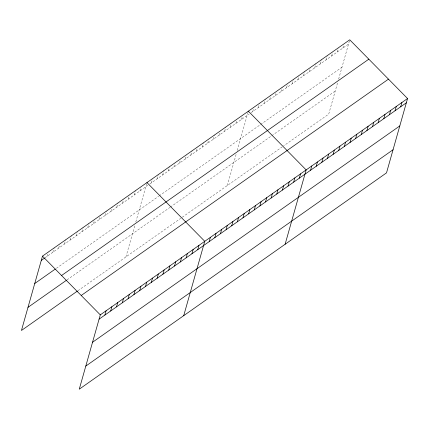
<?xml version="1.0" encoding="UTF-8"?>
<svg xmlns="http://www.w3.org/2000/svg" width="429" height="429" viewBox="0 0 429 429"><rect width="100%" height="100%" fill="white"/><g stroke="black" fill="none" stroke-linecap="round" stroke-linejoin="round"><path stroke-width="0.32" stroke-dasharray="2.15 1.61" d="M47.077 256.327L48.118 252.66M52.885 252.241L54.092 247.962M58.687 248.155L59.722 244.487M64.489 244.069L65.701 239.784M70.292 239.983L71.504 235.698M76.099 235.896L77.311 231.612M81.901 231.81L83.113 227.526M87.704 227.724L88.916 223.439M93.506 223.638L94.546 219.964M99.313 219.551L100.525 215.267M105.116 215.465L106.328 211.181M110.918 211.379L112.13 207.094M116.726 207.293L117.937 203.008M122.528 203.207L123.563 199.533M128.33 199.12L129.37 195.447M134.132 195.034L135.344 190.749M139.94 190.948L140.975 187.275M125.917 256.917L134.706 225.858M135.827 221.89L146.954 182.577M151.373 182.893L152.413 179.225M157.009 178.925L158.221 174.646M162.639 174.962L163.851 170.678M168.275 170.994L169.487 166.715M173.906 167.026L174.946 163.358M179.542 163.063L180.577 159.39M185.172 159.095L186.213 155.427M190.803 155.132L192.015 150.847M196.439 151.164L197.479 147.496M202.07 147.195L203.282 142.916M207.706 143.232L208.741 139.559M213.336 139.264L214.548 134.985M218.972 135.301L220.007 131.628M224.603 131.333L225.815 127.048M230.239 127.365L231.274 123.697M235.87 123.402L236.91 119.729M241.5 119.434L242.541 115.766M227.311 185.526L236.1 154.467M237.221 150.499L248.348 111.186M252.767 111.502L253.807 107.829M258.403 107.534L259.615 103.255M264.033 103.571L265.245 99.287M269.669 99.603L270.881 95.324M275.3 95.635L276.34 91.967M280.936 91.672L282.148 87.387M286.567 87.704L287.607 84.036M292.197 83.741L293.409 79.456M297.833 79.773L298.874 76.105M303.464 75.804L304.676 71.525M309.1 71.841L310.135 68.168M314.73 67.873L315.942 63.594M320.366 63.905L321.578 59.626M325.997 59.942L327.209 55.657M331.633 55.974L332.668 52.306M337.264 52.011L338.304 48.338M342.894 48.043L343.935 44.375M337.494 83.076L328.705 114.135L283.639 145.865M338.615 79.108L349.742 39.795M44.97 257.813L147.791 185.419M149.839 183.977L249.185 114.028M251.233 112.586L348.53 44.074M56.365 268.302L158.66 196.278M159.17 195.919L260.054 124.887M260.564 124.528L341.988 67.197M67.037 279.864L169.841 207.48M170.356 207.116L271.235 136.09M271.75 135.725L335.247 91.018M77.906 290.723L180.711 218.34M182.245 217.256L282.105 146.949"/><path stroke-width="0.64" d="M407.55 98.525L100.295 314.865L79.258 389.205L386.513 172.866L407.55 98.525L349.742 39.795L42.487 256.134L21.45 330.475L77.376 291.098M104.885 315.058L106.097 310.778M110.693 310.971L111.905 306.692M116.495 306.885L117.707 302.606M122.297 302.799L123.509 298.52M128.105 298.713L129.311 294.433M133.907 294.626L135.119 290.347M139.709 290.54L140.921 286.261M145.511 286.454L146.723 282.175M151.319 282.368L152.531 278.083M157.121 278.282L158.333 273.997M162.923 274.195L164.135 269.911M168.726 270.109L169.938 265.824M174.533 266.023L175.745 261.738M180.336 261.937L181.547 257.652M186.138 257.85L187.35 253.566M191.945 253.764L193.152 249.48M197.748 249.678L198.959 245.393M183.725 315.653L204.762 241.307L146.954 182.577M209.186 241.624L210.392 237.344M214.816 237.655L216.028 233.376M220.447 233.692L221.659 229.408M226.083 229.724L227.295 225.445M231.714 225.761L232.926 221.477M237.35 221.793L238.562 217.514M242.98 217.825L244.192 213.545M248.616 213.862L249.828 209.577M254.247 209.894L255.459 205.614M259.883 205.931L261.089 201.646M265.513 201.962L266.725 197.678M271.144 197.994L272.356 193.715M276.78 194.031L277.992 189.747M282.411 190.063L283.623 185.784M288.047 186.095L289.259 181.816M293.677 182.132L294.889 177.847M299.313 178.164L300.525 173.884M285.119 244.257L306.156 169.916L248.348 111.186M310.58 170.233L311.786 165.953M316.211 166.264L317.422 161.985M321.841 162.301L323.053 158.017M327.477 158.333L328.689 154.054M333.108 154.37L334.32 150.086M338.744 150.402L339.956 146.117M344.374 146.434L345.586 142.155M350.01 142.471L351.222 138.186M355.641 138.503L356.853 134.223M361.277 134.534L362.484 130.255M366.908 130.572L368.12 126.287M372.538 126.603L373.75 122.324M378.174 122.64L379.386 118.356M383.805 118.672L385.017 114.393M389.441 114.704L390.653 110.425M395.071 110.741L396.283 106.456M400.707 106.773L401.919 102.493M41.275 260.414L44.439 258.183M34.733 283.531L55.309 269.047M61.562 275.515L368.817 59.175M27.992 307.352L66.506 280.234M81.22 295.484L388.476 79.145M99.083 319.144L406.338 102.81M92.541 342.267L399.796 125.928M85.8 366.087L393.055 149.748M42.487 256.134L100.295 314.865"/></g></svg>
